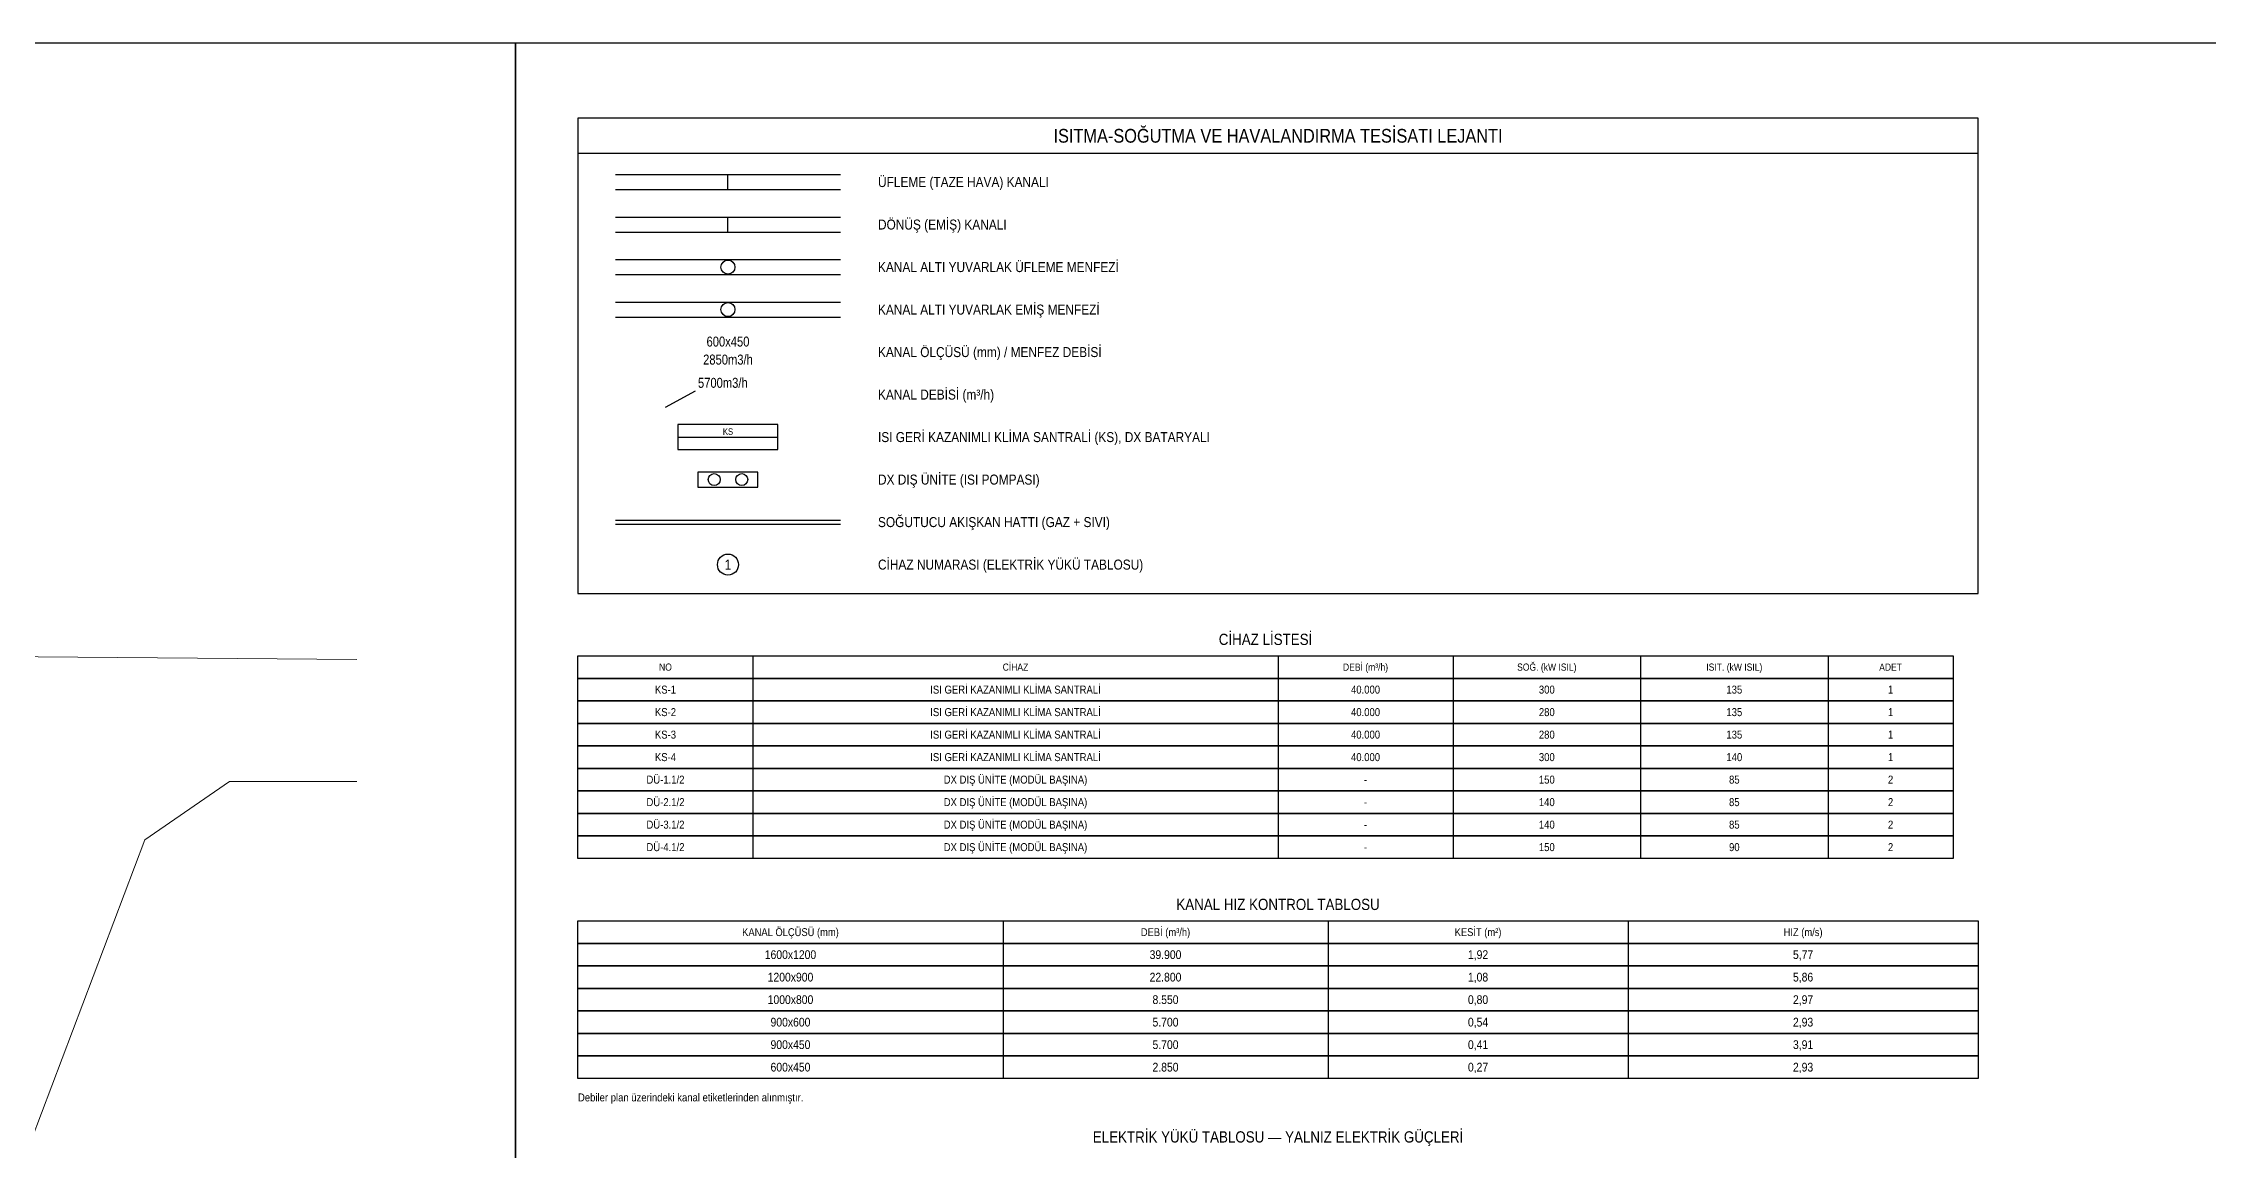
# Model space of a CAD drawing. Header units: centimetres. Extents: x 26200 to 152500, y -600 to 9300.
# Drawn here: x 42112 to 50768, y 4875 to 9300 of the extents above; entities that cross this region are included whole.
import ezdxf
from ezdxf.enums import TextEntityAlignment as Align

# ---------------------------------------------------------------- set-up
doc = ezdxf.new("R2010")
doc.units = ezdxf.units.CM
doc.linetypes.add('DASHED', pattern=[1.524, 1.27, -0.254])
for name, color, linetype in [('L-SITE-CURB', 8, 'Continuous'), ('MTY-CIHAZ', 135, 'Continuous'), ('MTY-DONUS-KANALI', 4, 'Continuous'), ('MTY-SOGUTUCU-HAT', 6, 'DASHED'), ('MTY-UFLEME-CAP', 21, 'Continuous'), ('MTY-UFLEME-KANALI', 20, 'Continuous'), ('ROTAS-CIHAZ-NO', 1, 'Continuous'), ('ROTAS-HAV-LEJANT', 7, 'Continuous'), ('ROTAS-HAV-TABLO', 7, 'Continuous'), ('ROTAS-PAFTA', 144, 'Continuous')]:
    doc.layers.add(name, color=color, linetype=linetype)
doc.styles.add('ROTAS', font='arial.ttf')

msp = doc.modelspace()

# ---------------------------------------------------------------- linework, layer by layer
at = {"layer": 'L-SITE-CURB', "lineweight": 0}
for p, q in [((40790, 6856.4), (43365.5, 6835.5)), ((42517.3, 6114.2), (42855.8, 6348.1)), ((42855.8, 6348.1), (43365.5, 6348.1)), ((42517.3, 6114.2), (40836.5, 1671.8))]:
    msp.add_line(p, q, dxfattribs=at)
at = {"layer": 'MTY-CIHAZ'}
msp.add_line((44650, 7725), (45050, 7725), dxfattribs=at)
for points in [[(44650, 7675), (45050, 7675), (45050, 7775), (44650, 7775)], [(44730, 7525), (44970, 7525), (44970, 7585), (44730, 7585)]]:
    msp.add_lwpolyline(points, close=True, dxfattribs=at)
for centre in [(44795, 7555), (44905, 7555)]:
    msp.add_circle(centre, 24, dxfattribs=at)
at = {"layer": 'MTY-DONUS-KANALI'}
msp.add_line((44850, 8545), (44850, 8605), dxfattribs=at)
for points in [[(44400, 8605), (45300, 8605)], [(44400, 8545), (45300, 8545)], [(44400, 8265), (45300, 8265)], [(44400, 8205), (45300, 8205)]]:
    msp.add_lwpolyline(points, dxfattribs=at)
msp.add_circle((44850, 8235), 28, dxfattribs=at)
at = {"layer": 'MTY-SOGUTUCU-HAT', "ltscale": 0.5}
for points in [[(44400, 7393), (45300, 7393)], [(44400, 7377), (45300, 7377)]]:
    msp.add_lwpolyline(points, dxfattribs=at)
at = {"layer": 'MTY-UFLEME-CAP'}
msp.add_lwpolyline([(44600, 7845), (44720, 7910)], dxfattribs=at)
at = {"layer": 'MTY-UFLEME-KANALI'}
msp.add_line((44850, 8715), (44850, 8775), dxfattribs=at)
for points in [[(44400, 8775), (45300, 8775)], [(44400, 8715), (45300, 8715)], [(44400, 8435), (45300, 8435)], [(44400, 8375), (45300, 8375)]]:
    msp.add_lwpolyline(points, dxfattribs=at)
msp.add_circle((44850, 8405), 28, dxfattribs=at)
at = {"layer": 'ROTAS-CIHAZ-NO'}
msp.add_circle((44850, 7215), 42, dxfattribs=at)
at = {"layer": 'ROTAS-HAV-LEJANT'}
msp.add_line((44250, 8860), (49850, 8860), dxfattribs=at)
msp.add_lwpolyline([(44250, 7100), (49850, 7100), (49850, 9000), (44250, 9000)], close=True, dxfattribs=at)
at = {"layer": 'ROTAS-HAV-TABLO'}
for p, q in [((44950, 6850), (44950, 6760)), ((47050, 6850), (47050, 6760)), ((47750, 6850), (47750, 6760)), ((48500, 6850), (48500, 6760)), ((49250, 6850), (49250, 6760)), ((44950, 6760), (44950, 6670)), ((47050, 6760), (47050, 6670)), ((47750, 6760), (47750, 6670)), ((48500, 6760), (48500, 6670)), ((49250, 6760), (49250, 6670)), ((44950, 6670), (44950, 6580)), ((47050, 6670), (47050, 6580)), ((47750, 6670), (47750, 6580)), ((48500, 6670), (48500, 6580)), ((49250, 6670), (49250, 6580)), ((44950, 6580), (44950, 6490)), ((47050, 6580), (47050, 6490)), ((47750, 6580), (47750, 6490)), ((48500, 6580), (48500, 6490)), ((49250, 6580), (49250, 6490)), ((44950, 6490), (44950, 6400)), ((47050, 6490), (47050, 6400)), ((47750, 6490), (47750, 6400)), ((48500, 6490), (48500, 6400)), ((49250, 6490), (49250, 6400)), ((44950, 6400), (44950, 6310)), ((47050, 6400), (47050, 6310)), ((47750, 6400), (47750, 6310)), ((48500, 6400), (48500, 6310)), ((49250, 6400), (49250, 6310)), ((44950, 6310), (44950, 6220)), ((47050, 6310), (47050, 6220)), ((47750, 6310), (47750, 6220)), ((48500, 6310), (48500, 6220)), ((49250, 6310), (49250, 6220)), ((44950, 6220), (44950, 6130)), ((47050, 6220), (47050, 6130)), ((47750, 6220), (47750, 6130)), ((48500, 6220), (48500, 6130)), ((49250, 6220), (49250, 6130)), ((44950, 6130), (44950, 6040)), ((47050, 6130), (47050, 6040)), ((47750, 6130), (47750, 6040)), ((48500, 6130), (48500, 6040)), ((49250, 6130), (49250, 6040)), ((45950, 5790), (45950, 5700)), ((47250, 5790), (47250, 5700)), ((48450, 5790), (48450, 5700)), ((45950, 5700), (45950, 5610)), ((47250, 5700), (47250, 5610)), ((48450, 5700), (48450, 5610)), ((45950, 5610), (45950, 5520)), ((47250, 5610), (47250, 5520)), ((48450, 5610), (48450, 5520)), ((45950, 5520), (45950, 5430)), ((47250, 5520), (47250, 5430)), ((48450, 5520), (48450, 5430)), ((45950, 5430), (45950, 5340)), ((47250, 5430), (47250, 5340)), ((48450, 5430), (48450, 5340)), ((45950, 5340), (45950, 5250)), ((47250, 5340), (47250, 5250)), ((48450, 5340), (48450, 5250)), ((45950, 5250), (45950, 5160)), ((47250, 5250), (47250, 5160)), ((48450, 5250), (48450, 5160))]:
    msp.add_line(p, q, dxfattribs=at)
for points in [[(44250, 6850), (49750, 6850), (49750, 6760), (44250, 6760)], [(44250, 6760), (49750, 6760), (49750, 6670), (44250, 6670)], [(44250, 6670), (49750, 6670), (49750, 6580), (44250, 6580)], [(44250, 6580), (49750, 6580), (49750, 6490), (44250, 6490)], [(44250, 6490), (49750, 6490), (49750, 6400), (44250, 6400)], [(44250, 6400), (49750, 6400), (49750, 6310), (44250, 6310)], [(44250, 6310), (49750, 6310), (49750, 6220), (44250, 6220)], [(44250, 6220), (49750, 6220), (49750, 6130), (44250, 6130)], [(44250, 6130), (49750, 6130), (49750, 6040), (44250, 6040)], [(44250, 5790), (49850, 5790), (49850, 5700), (44250, 5700)], [(44250, 5700), (49850, 5700), (49850, 5610), (44250, 5610)], [(44250, 5610), (49850, 5610), (49850, 5520), (44250, 5520)], [(44250, 5520), (49850, 5520), (49850, 5430), (44250, 5430)], [(44250, 5430), (49850, 5430), (49850, 5340), (44250, 5340)], [(44250, 5340), (49850, 5340), (49850, 5250), (44250, 5250)], [(44250, 5250), (49850, 5250), (49850, 5160), (44250, 5160)]]:
    msp.add_lwpolyline(points, close=True, dxfattribs=at)
at = {"layer": 'ROTAS-PAFTA'}
for points in [[(28500, -600), (44000, -600), (44000, 9300), (28500, 9300)], [(44000, -600), (75600, -600), (75600, 9300), (44000, 9300)]]:
    msp.add_lwpolyline(points, close=True, dxfattribs=at)

# ---------------------------------------------------------------- texts
at = {"layer": 'MTY-CIHAZ', "style": 'ROTAS', "width": 0.85}
msp.add_text('KS', height=26, dxfattribs=at).set_placement((44850, 7747), align=Align.MIDDLE_CENTER)
at = {"layer": 'MTY-UFLEME-CAP', "style": 'ROTAS', "width": 0.8}
msp.add_text('2850m3/h', height=40, dxfattribs=at).set_placement((44850, 8055), align=Align.TOP_CENTER)
msp.add_text('600x450', height=40, dxfattribs=at).set_placement((44850, 8075), align=Align.BOTTOM_CENTER)
msp.add_text('5700m3/h', height=40, dxfattribs=at).set_placement((44730, 7910), align=Align.BOTTOM_LEFT)
at = {"layer": 'ROTAS-CIHAZ-NO', "style": 'ROTAS', "width": 0.85}
msp.add_text('1', height=40, dxfattribs=at).set_placement((44850, 7215), align=Align.MIDDLE_CENTER)
at = {"layer": 'ROTAS-HAV-LEJANT', "style": 'ROTAS', "width": 0.85}
msp.add_text('ISITMA-SOĞUTMA VE HAVALANDIRMA TESİSATI LEJANTI', height=55, dxfattribs=at).set_placement((47050, 8930), align=Align.MIDDLE_CENTER)
for s, p in [('ÜFLEME (TAZE HAVA) KANALI', (45450, 8745)), ('DÖNÜŞ (EMİŞ) KANALI', (45450, 8575)), ('KANAL ALTI YUVARLAK ÜFLEME MENFEZİ', (45450, 8405)), ('KANAL ALTI YUVARLAK EMİŞ MENFEZİ', (45450, 8235)), ('KANAL ÖLÇÜSÜ (mm) / MENFEZ DEBİSİ', (45450, 8065)), ('KANAL DEBİSİ (m³/h)', (45450, 7895)), ('ISI GERİ KAZANIMLI KLİMA SANTRALİ (KS), DX BATARYALI', (45450, 7725)), ('DX DIŞ ÜNİTE (ISI POMPASI)', (45450, 7555)), ('SOĞUTUCU AKIŞKAN HATTI (GAZ + SIVI)', (45450, 7385)), ('CİHAZ NUMARASI (ELEKTRİK YÜKÜ TABLOSU)', (45450, 7215))]:
    msp.add_text(s, height=40, dxfattribs=at).set_placement(p, align=Align.MIDDLE_LEFT)
at = {"layer": 'ROTAS-HAV-TABLO', "style": 'ROTAS', "width": 0.85}
for s, p in [('CİHAZ LİSTESİ', (47000, 6880)), ('KANAL HIZ KONTROL TABLOSU', (47050, 5820)), ('ELEKTRİK YÜKÜ TABLOSU — YALNIZ ELEKTRİK GÜÇLERİ', (47050, 4890))]:
    msp.add_text(s, height=45, dxfattribs=at).set_placement(p, align=Align.BOTTOM_CENTER)
for s, height, p in [('NO', 28.8, (44600, 6805)), ('CİHAZ', 28.8, (46000, 6805)), ('DEBİ (m³/h)', 28.8, (47400, 6805)), ('SOĞ. (kW ISIL)', 28.8, (48125, 6805)), ('ISIT. (kW ISIL)', 28.8, (48875, 6805)), ('ADET', 28.8, (49500, 6805)), ('KS-1', 32, (44600, 6715)), ('ISI GERİ KAZANIMLI KLİMA SANTRALİ', 32, (46000, 6715)), ('40.000', 32, (47400, 6715)), ('300', 32, (48125, 6715)), ('135', 32, (48875, 6715)), ('1', 32, (49500, 6715)), ('KS-2', 32, (44600, 6625)), ('ISI GERİ KAZANIMLI KLİMA SANTRALİ', 32, (46000, 6625)), ('40.000', 32, (47400, 6625)), ('280', 32, (48125, 6625)), ('135', 32, (48875, 6625)), ('1', 32, (49500, 6625)), ('KS-3', 32, (44600, 6535)), ('ISI GERİ KAZANIMLI KLİMA SANTRALİ', 32, (46000, 6535)), ('40.000', 32, (47400, 6535)), ('280', 32, (48125, 6535)), ('135', 32, (48875, 6535)), ('1', 32, (49500, 6535)), ('KS-4', 32, (44600, 6445)), ('ISI GERİ KAZANIMLI KLİMA SANTRALİ', 32, (46000, 6445)), ('40.000', 32, (47400, 6445)), ('300', 32, (48125, 6445)), ('140', 32, (48875, 6445)), ('1', 32, (49500, 6445)), ('DÜ-1.1/2', 32, (44600, 6355)), ('DX DIŞ ÜNİTE (MODÜL BAŞINA)', 32, (46000, 6355)), ('-', 32, (47400, 6355)), ('150', 32, (48125, 6355)), ('85', 32, (48875, 6355)), ('2', 32, (49500, 6355)), ('DÜ-2.1/2', 32, (44600, 6265)), ('DX DIŞ ÜNİTE (MODÜL BAŞINA)', 32, (46000, 6265)), ('-', 32, (47400, 6265)), ('140', 32, (48125, 6265)), ('85', 32, (48875, 6265)), ('2', 32, (49500, 6265)), ('DÜ-3.1/2', 32, (44600, 6175)), ('DX DIŞ ÜNİTE (MODÜL BAŞINA)', 32, (46000, 6175)), ('-', 32, (47400, 6175)), ('140', 32, (48125, 6175)), ('85', 32, (48875, 6175)), ('2', 32, (49500, 6175)), ('DÜ-4.1/2', 32, (44600, 6085)), ('DX DIŞ ÜNİTE (MODÜL BAŞINA)', 32, (46000, 6085)), ('-', 32, (47400, 6085)), ('150', 32, (48125, 6085)), ('90', 32, (48875, 6085)), ('2', 32, (49500, 6085)), ('KANAL ÖLÇÜSÜ (mm)', 31.5, (45100, 5745)), ('DEBİ (m³/h)', 31.5, (46600, 5745)), ('KESİT (m²)', 31.5, (47850, 5745)), ('HIZ (m/s)', 31.5, (49150, 5745)), ('1600x1200', 35, (45100, 5655)), ('39.900', 35, (46600, 5655)), ('1,92', 35, (47850, 5655)), ('5,77', 35, (49150, 5655)), ('1200x900', 35, (45100, 5565)), ('22.800', 35, (46600, 5565)), ('1,08', 35, (47850, 5565)), ('5,86', 35, (49150, 5565)), ('1000x800', 35, (45100, 5475)), ('8.550', 35, (46600, 5475)), ('0,80', 35, (47850, 5475)), ('2,97', 35, (49150, 5475)), ('900x600', 35, (45100, 5385)), ('5.700', 35, (46600, 5385)), ('0,54', 35, (47850, 5385)), ('2,93', 35, (49150, 5385)), ('900x450', 35, (45100, 5295)), ('5.700', 35, (46600, 5295)), ('0,41', 35, (47850, 5295)), ('3,91', 35, (49150, 5295)), ('600x450', 35, (45100, 5205)), ('2.850', 35, (46600, 5205)), ('0,27', 35, (47850, 5205)), ('2,93', 35, (49150, 5205))]:
    msp.add_text(s, height=height, dxfattribs=at).set_placement(p, align=Align.MIDDLE_CENTER)
msp.add_text('Debiler plan üzerindeki kanal etiketlerinden alınmıştır.', height=32, dxfattribs=at).set_placement((44250, 5100), align=Align.TOP_LEFT)

doc.saveas('drawing.dxf')
